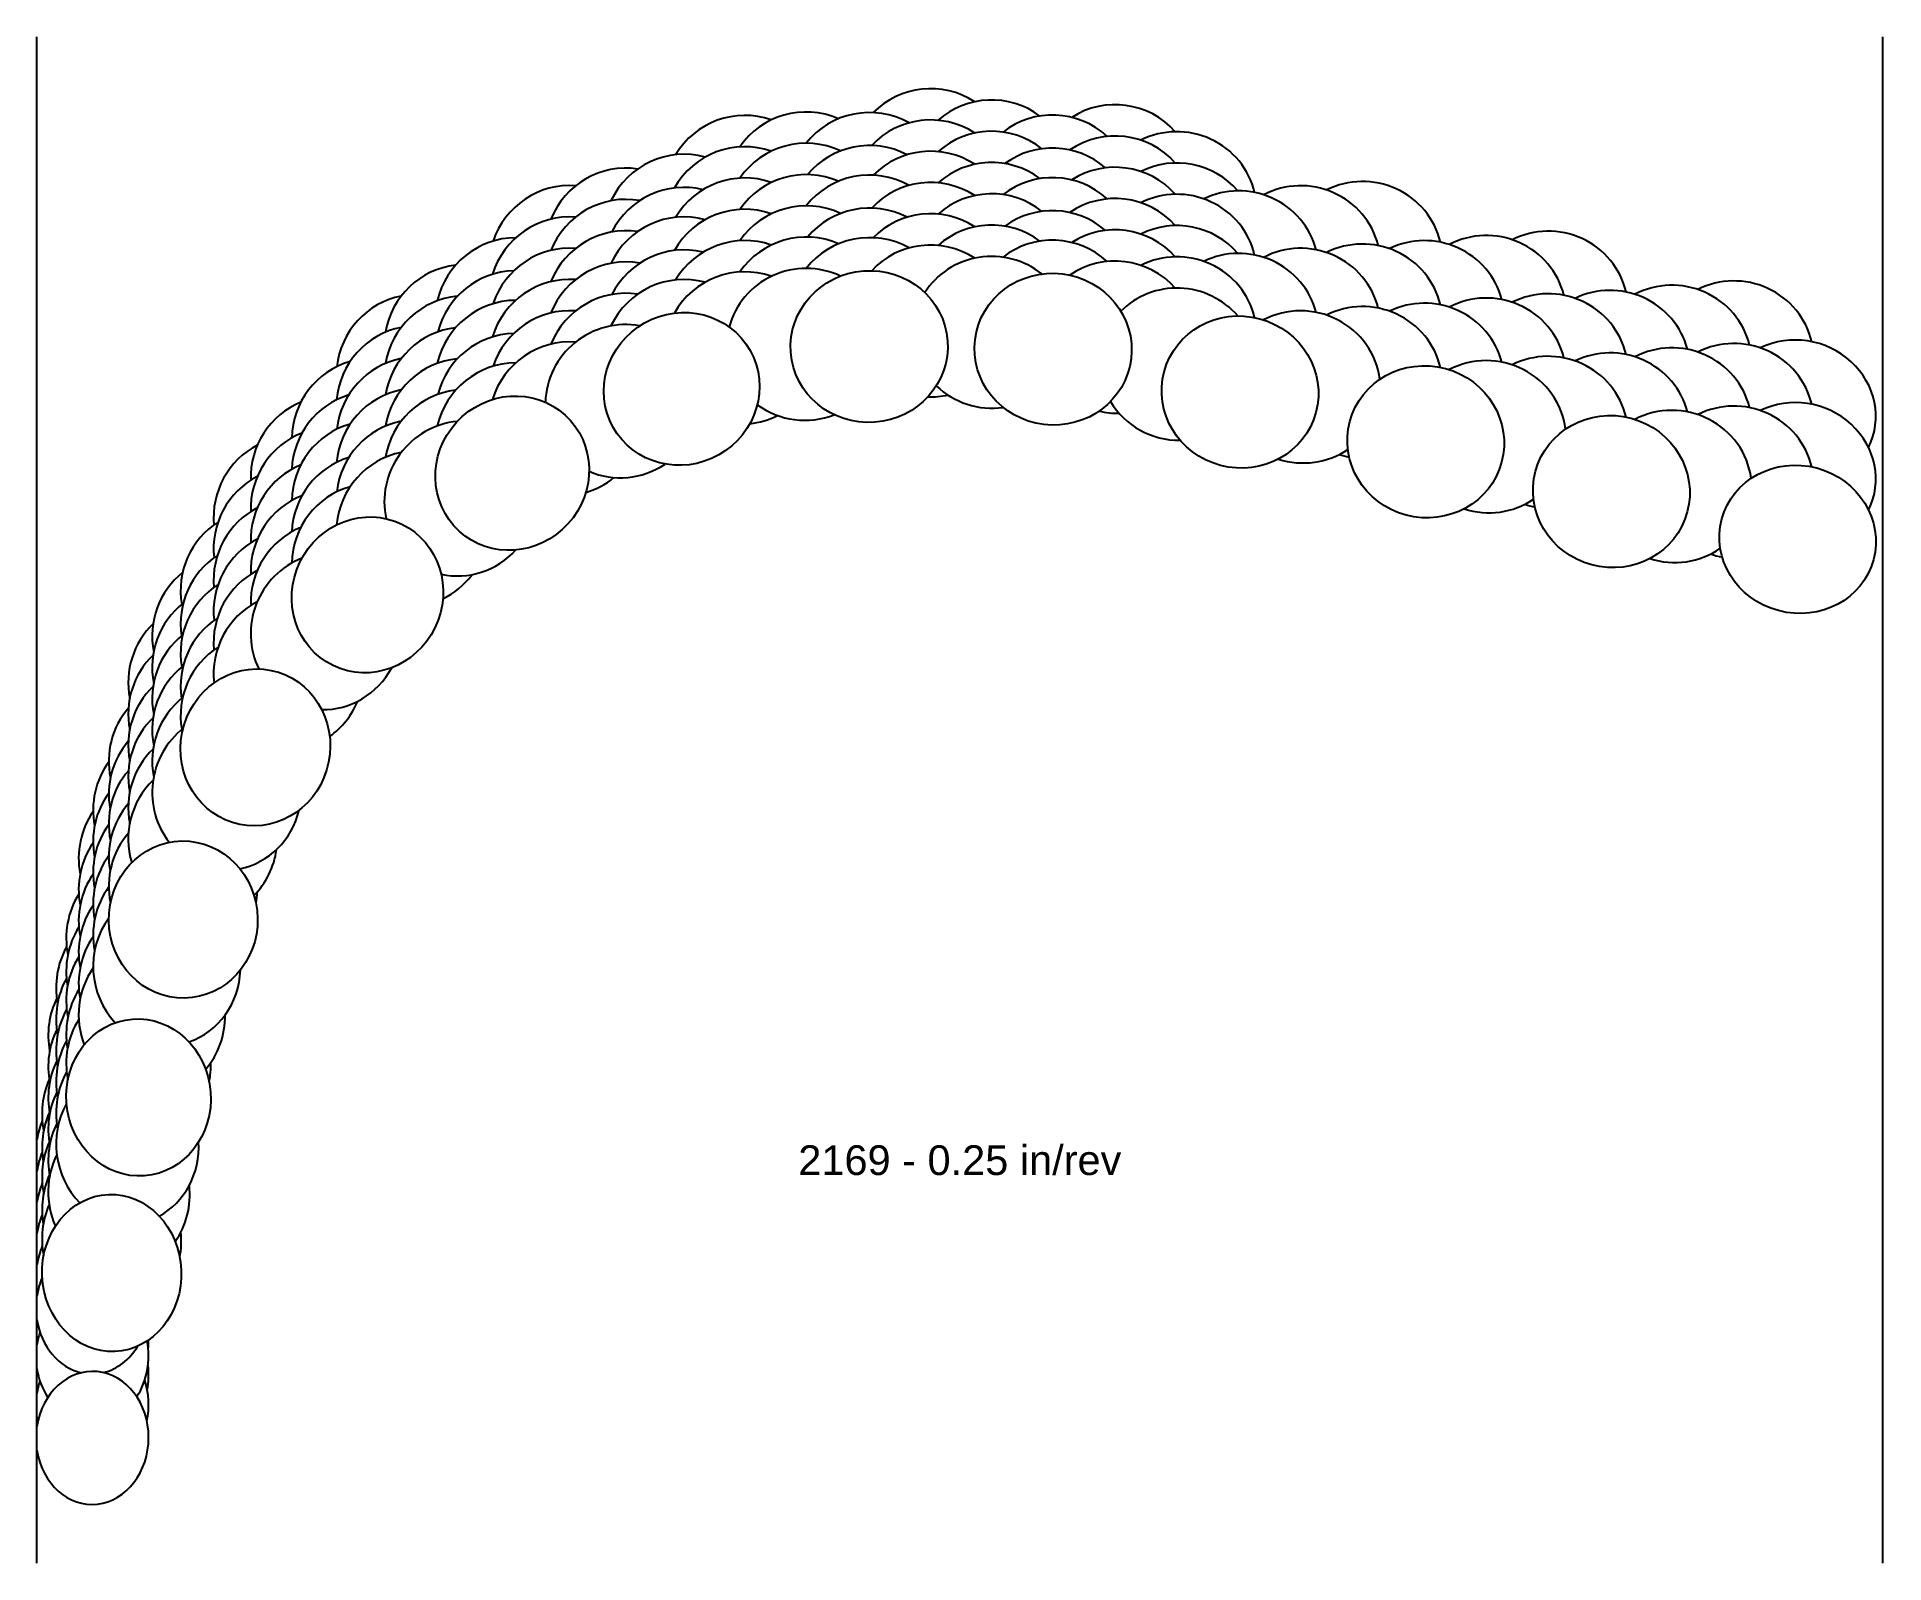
# Model space of a CAD drawing. Header units: inches. Extents: x -7.38 to 0.01, y -4.94 to 1.16.
import ezdxf
from ezdxf.enums import TextEntityAlignment as Align

# ---------------------------------------------------------------- set-up
doc = ezdxf.new("R2010")
doc.units = ezdxf.units.IN
doc.header["$MEASUREMENT"] = 0
for name, color, linetype, true_color in [('Blade_1', 30, 'Continuous', 0xff7f00), ('Blade_2', 7, 'Continuous', 0xcccc00), ('Blade_3', 7, 'Continuous', 0x00cc00), ('Blade_4', 7, 'Continuous', 0x00cccc), ('Blade_5', 7, 'Continuous', 0x0066cc), ('Blade_6', 190, 'Continuous', 0x7f00ff)]:
    doc.layers.add(name, color=color, linetype=linetype, true_color=true_color)
doc.layers.add('Gage_Line', color=7, linetype='Continuous')
doc.styles.get("Standard").update_dxf_attribs({"font": 'arial.ttf'})

msp = doc.modelspace()

# ---------------------------------------------------------------- linework, layer by layer
at = {"layer": 'Blade_1'}
for centre, major_axis, ratio, start_param, end_param in [((-4.0497, 0.4211), (0.3132, 0.023), 0.965926, 7.28091, 8.683096), ((-3.3149, 0.4108), (0.3117, -0.0383), 0.965926, 7.243307, 8.631613), ((-4.799, 0.2521), (0.2736, 0.154), 0.963556, 7.078114, 8.466126), ((-2.5679, 0.2394), (0.3033, -0.0813), 0.965926, 6.781117, 8.588277), ((-4.0497, 0.1711), (0.3132, 0.023), 0.965926, 7.28091, 8.683096), ((-3.3149, 0.1608), (0.3117, -0.0383), 0.965926, 7.243307, 8.631613), ((-4.799, 0.0021), (0.2736, 0.154), 0.963556, 7.078114, 8.466126), ((-2.5679, -0.0106), (0.3033, -0.0813), 0.965926, 6.781117, 8.588277), ((-1.826, 0.0406), (0.3033, -0.0813), 0.965926, 6.781117, 8.588277), ((-5.476, -0.0845), (0.2115, 0.232), 0.959783, 7.022703, 8.362476), ((-1.0841, -0.1582), (0.3033, -0.0813), 0.965926, 6.781117, 8.587849), ((-1.826, -0.2094), (0.3033, -0.0813), 0.965926, 6.781117, 8.588277), ((-5.476, -0.3345), (0.2115, 0.232), 0.959783, 7.022703, 8.362476), ((-0.3401, -0.349), (0.3033, -0.0813), 0.939693, 6.094226, 8.597829), ((-1.0841, -0.4082), (0.3033, -0.0813), 0.965926, 6.781117, 8.587849), ((-6.0545, -0.5711), (0.1372, 0.2825), 0.955152, 7.00302, 8.280424), ((-0.3401, -0.599), (0.3033, -0.0813), 0.939693, 6.094226, 8.597829), ((-6.0545, -0.8211), (0.1372, 0.2825), 0.955152, 7.00302, 8.280424), ((-6.502, -1.1804), (0.0626, 0.3077), 0.950677, 0.744661, 1.937471), ((-6.502, -1.4304), (0.0626, 0.3077), 0.950677, 7.027846, 8.220656), ((-6.7906, -1.8684), (-0.0051, 0.314), 0.947376, 7.095034, 8.025851), ((-6.7906, -2.1184), (-0.0051, 0.314), 0.947376, 0.811848, 1.742666), ((-6.9691, -2.5791), (-0.0243, 0.3131), 0.9195, 7.169094, 7.959005), ((-6.9691, -2.8291), (-0.0243, 0.3131), 0.9195, 7.169094, 7.959005), ((-7.0764, -3.2807), (-0.0125, 0.3138), 0.885532, 7.345351, 7.998333), ((-7.0764, -3.5307), (-0.0125, 0.3138), 0.885532, 7.345351, 7.998333), ((-7.1537, -4.4396), (0.0044, 0.266), 0.845253, 1.769041, 7.695284), ((-7.1537, -4.1896), (0.0044, 0.266), 0.845253, 4.508378, 4.875744), ((-7.1537, -4.1896), (0.0044, 0.266), 0.845253, 1.769041, 1.814354)]:
    msp.add_ellipse(centre, major_axis=major_axis, ratio=ratio, start_param=start_param, end_param=end_param, dxfattribs=at)
for centre, major_axis, ratio in [((-4.0497, -0.0789), (0.3132, 0.023), 0.965926), ((-3.3149, -0.0892), (0.3117, -0.0383), 0.965926), ((-4.799, -0.2479), (0.2736, 0.154), 0.963556), ((-2.5679, -0.2606), (0.3033, -0.0813), 0.965926), ((-1.826, -0.4594), (0.3033, -0.0813), 0.965926), ((-5.476, -0.5845), (0.2115, 0.232), 0.959783), ((-1.0841, -0.6582), (0.3033, -0.0813), 0.965926), ((-0.3401, -0.849), (0.3033, -0.0813), 0.939693), ((-6.0545, -1.0711), (0.1372, 0.2825), 0.955152), ((-6.502, -1.6804), (0.0626, 0.3077), 0.950677), ((-6.7906, -2.3684), (-0.0051, 0.314), 0.947376), ((-6.9691, -3.0791), (-0.0243, 0.3131), 0.9195), ((-7.0764, -3.7807), (-0.0125, 0.3138), 0.885532)]:
    msp.add_ellipse(centre, major_axis=major_axis, ratio=ratio, dxfattribs=at)
at = {"layer": 'Blade_2'}
for centre, major_axis, ratio, start_param, end_param in [((-4.3037, 0.43), (0.3113, 0.041), 0.965926, 7.266468, 8.71767), ((-3.5593, 0.4782), (0.3134, -0.0192), 0.965926, 7.223737, 8.666658), ((-2.8152, 0.3507), (0.3033, -0.0813), 0.965926, 7.240164, 8.602728), ((-5.0333, 0.2031), (0.255, 0.1832), 0.96245, 7.031045, 8.442054), ((-4.3037, 0.18), (0.3113, 0.041), 0.965926, 7.266468, 8.71767), ((-3.5593, 0.2282), (0.3134, -0.0192), 0.965926, 7.223737, 8.666658), ((-2.8152, 0.1007), (0.3033, -0.0813), 0.965926, 7.240164, 8.602728), ((-5.0333, -0.0469), (0.255, 0.1832), 0.96245, 7.031045, 8.442054), ((-4.3037, -0.07), (0.3113, 0.041), 0.965926, 7.266468, 9.058548), ((-3.5593, -0.0218), (0.3134, -0.0192), 0.965926, 7.223737, 8.938393), ((-2.8152, -0.1493), (0.3033, -0.0813), 0.965926, 7.240164, 8.926754), ((-5.6815, -0.1861), (0.1874, 0.2519), 0.958287, 6.988809, 8.344569), ((-5.0333, -0.2969), (0.255, 0.1832), 0.96245, 7.031045, 8.797586), ((-5.6815, -0.4361), (0.1874, 0.2519), 0.958287, 6.988809, 8.344569), ((-3.5593, -0.0218), (0.3134, -0.0192), 0.965926, 3.985309, 4.916033), ((-4.3037, -0.07), (0.3113, 0.041), 0.965926, 3.923794, 4.960082), ((-2.8152, -0.1493), (0.3033, -0.0813), 0.965926, 3.924324, 4.992567), ((-6.2196, -0.717), (0.1118, 0.2934), 0.953592, 6.989758, 8.270252), ((-5.6815, -0.6861), (0.1874, 0.2519), 0.958287, 6.988809, 8.737611), ((-5.0333, -0.2969), (0.255, 0.1832), 0.96245, 3.654866, 4.680124), ((-6.2196, -0.967), (0.1118, 0.2934), 0.953592, 6.989758, 8.270252), ((-6.2196, -1.217), (0.1118, 0.2934), 0.953592, 6.989758, 8.704098), ((-5.6815, -0.6861), (0.1874, 0.2519), 0.958287, 3.541694, 4.605248), ((-6.6161, -1.3567), (0.0388, 0.3116), 0.949411, 7.039228, 8.185049), ((-6.6161, -1.6067), (0.0388, 0.3116), 0.949411, 7.039228, 8.185049), ((-6.2196, -1.217), (0.1118, 0.2934), 0.953592, 3.463261, 4.576754), ((-6.6161, -1.8567), (0.0388, 0.3116), 0.949411, 7.039228, 8.675697), ((-6.8562, -2.057), (-0.0077, 0.3139), 0.937151, 0.881202, 1.745267), ((-6.6161, -1.8567), (0.0388, 0.3116), 0.949411, 3.446551, 4.591245), ((-6.8562, -2.307), (-0.0077, 0.3139), 0.937151, 0.881202, 1.745267), ((-6.8562, -2.557), (-0.0077, 0.3139), 0.937151, 0.881202, 2.340472), ((-6.8562, -2.557), (-0.0077, 0.3139), 0.937151, 3.420621, 4.648315), ((-7.0134, -2.77), (-0.0257, 0.3129), 0.906716, 7.217308, 7.964248), ((-7.0134, -3.02), (-0.0257, 0.3129), 0.906716, 7.217308, 7.964248), ((-7.0134, -3.27), (-0.0257, 0.3129), 0.906716, 7.217308, 8.602988), ((-7.1537, -3.418), (0.0044, 0.266), 0.845253, 7.401289, 7.695284), ((-7.0134, -3.27), (-0.0257, 0.3129), 0.906716, 3.512227, 4.679722), ((-7.1537, -3.418), (0.0044, 0.266), 0.845253, 8.052226, 8.110925), ((-7.1537, -3.668), (0.0044, 0.266), 0.845253, 7.401289, 7.695284), ((-7.1537, -3.668), (0.0044, 0.266), 0.845253, 8.052226, 8.110925), ((-7.1537, -3.918), (0.0044, 0.266), 0.845253, 7.401289, 7.695284), ((-7.1537, -3.918), (0.0044, 0.266), 0.845253, 8.052226, 9.247161), ((-7.1537, -3.918), (0.0044, 0.266), 0.845253, 3.358757, 4.10637)]:
    msp.add_ellipse(centre, major_axis=major_axis, ratio=ratio, start_param=start_param, end_param=end_param, dxfattribs=at)
at = {"layer": 'Blade_3'}
for centre, major_axis, ratio, start_param, end_param in [((-3.8047, 0.5234), (0.314, 0.0055), 0.965926, 7.240193, 8.682539), ((-4.554, 0.4153), (0.2894, 0.1218), 0.964486, 7.09714, 8.536348), ((-3.0625, 0.4587), (0.3033, -0.0813), 0.965926, 7.254416, 8.741168), ((-3.8047, 0.2734), (0.314, 0.0055), 0.965926, 7.240193, 8.682539), ((-3.0625, 0.2087), (0.3033, -0.0813), 0.965926, 7.254416, 8.741168), ((-2.3206, 0.2599), (0.3033, -0.0813), 0.965926, 6.768807, 8.617659), ((-5.2595, 0.1323), (0.234, 0.2094), 0.961182, 7.02424, 8.419223), ((-4.554, 0.1653), (0.2894, 0.1218), 0.964486, 7.09714, 8.536348), ((-1.5787, 0.0611), (0.3033, -0.0813), 0.965926, 6.76916, 8.617659), ((-3.8047, 0.0234), (0.314, 0.0055), 0.965926, 7.240193, 8.682539), ((-3.0625, -0.0413), (0.3033, -0.0813), 0.965926, 7.254416, 8.741168), ((-2.3206, 0.0099), (0.3033, -0.0813), 0.965926, 6.768807, 8.617659), ((-4.554, -0.0847), (0.2894, 0.1218), 0.964486, 7.09714, 8.536348), ((-5.2595, -0.1177), (0.234, 0.2094), 0.961182, 7.02424, 8.419223), ((-0.8368, -0.1377), (0.3033, -0.0813), 0.965926, 6.76916, 8.617659), ((-2.3206, -0.2401), (0.3033, -0.0813), 0.965926, 6.653295, 8.617659), ((-1.5787, -0.1889), (0.3033, -0.0813), 0.965926, 6.76916, 8.617659), ((-5.8747, -0.307), (0.1625, 0.2687), 0.95673, 6.994767, 8.328495), ((-5.2595, -0.3677), (0.234, 0.2094), 0.961182, 7.02424, 8.419223), ((-0.8368, -0.3877), (0.3033, -0.0813), 0.965926, 6.76916, 8.617659), ((-1.5787, -0.4389), (0.3033, -0.0813), 0.965926, 6.653295, 8.617659), ((-5.8747, -0.557), (0.1625, 0.2687), 0.95673, 6.994767, 8.328495), ((-3.8047, 0.0234), (0.314, 0.0055), 0.965926, 4.661247, 4.918686), ((-4.554, -0.0847), (0.2894, 0.1218), 0.964486, 4.41429, 4.784479), ((-3.0625, -0.0413), (0.3033, -0.0813), 0.965926, 4.744587, 5.00187), ((-0.8368, -0.6377), (0.3033, -0.0813), 0.965926, 6.660718, 8.617659), ((-5.8747, -0.807), (0.1625, 0.2687), 0.95673, 6.994767, 8.328495), ((-2.3206, -0.2401), (0.3033, -0.0813), 0.965926, 4.660103, 5.591183), ((-6.3691, -0.8789), (0.0872, 0.3016), 0.952087, 7.008968, 8.263008), ((-5.2595, -0.3677), (0.234, 0.2094), 0.961182, 4.255612, 4.665463), ((-1.5787, -0.4389), (0.3033, -0.0813), 0.965926, 4.660103, 5.591183), ((-6.3691, -1.1289), (0.0872, 0.3016), 0.952087, 7.008968, 8.263008), ((-0.8368, -0.6377), (0.3033, -0.0813), 0.965926, 4.660103, 5.607194), ((-5.8747, -0.807), (0.1625, 0.2687), 0.95673, 4.117262, 4.606578), ((-6.3691, -1.3789), (0.0872, 0.3016), 0.952087, 7.008968, 8.263008), ((-6.7125, -1.5449), (0.0164, 0.3136), 0.948302, 7.06697, 8.109429), ((-6.3691, -1.3789), (0.0872, 0.3016), 0.952087, 4.014804, 4.595639), ((-6.7125, -1.7949), (0.0164, 0.3136), 0.948302, 7.06697, 8.109429), ((-6.7125, -2.0449), (0.0164, 0.3136), 0.948302, 7.06697, 8.215703), ((-6.9158, -2.2515), (-0.0194, 0.3134), 0.931282, 0.864663, 1.704779), ((-6.7125, -2.0449), (0.0164, 0.3136), 0.948302, 3.954668, 4.622501), ((-6.9158, -2.5015), (-0.0194, 0.3134), 0.931282, 0.864663, 1.704779), ((-6.9158, -2.7515), (-0.0194, 0.3134), 0.931282, 0.864663, 1.896435), ((-6.9158, -2.7515), (-0.0194, 0.3134), 0.931282, 3.900739, 4.660454), ((-7.047, -2.9609), (-0.0215, 0.3133), 0.899771, 7.282415, 7.978211), ((-7.047, -3.2109), (-0.0215, 0.3133), 0.899771, 7.282415, 7.978211), ((-7.047, -3.4609), (-0.0215, 0.3133), 0.899771, 7.282415, 8.229097), ((-7.047, -3.4609), (-0.0215, 0.3133), 0.899771, 3.982887, 4.748841), ((-7.1537, -4.1135), (0.0044, 0.266), 0.845253, 1.214205, 1.412099), ((-7.1537, -4.1135), (0.0044, 0.266), 0.845253, 4.07226, 4.958701), ((-7.1537, -4.1135), (0.0044, 0.266), 0.845253, 1.769041, 2.250472)]:
    msp.add_ellipse(centre, major_axis=major_axis, ratio=ratio, start_param=start_param, end_param=end_param, dxfattribs=at)
at = {"layer": 'Blade_4'}
for centre, major_axis, ratio, start_param, end_param in [((-4.0497, 0.553), (0.3132, 0.023), 0.965926, 7.250402, 8.711707), ((-3.3149, 0.5427), (0.3117, -0.0383), 0.965926, 7.213405, 8.662409), ((-4.799, 0.3841), (0.2736, 0.154), 0.963556, 7.050626, 8.493429), ((-4.0497, 0.303), (0.3132, 0.023), 0.965926, 7.250402, 8.711707), ((-3.3149, 0.2927), (0.3117, -0.0383), 0.965926, 7.213405, 8.662409), ((-4.799, 0.1341), (0.2736, 0.154), 0.963556, 7.050626, 8.493429), ((-4.0497, 0.053), (0.3132, 0.023), 0.965926, 7.250402, 8.711707), ((-3.3149, 0.0427), (0.3117, -0.0383), 0.965926, 7.213405, 8.662409), ((-5.476, 0.0475), (0.2115, 0.232), 0.959783, 6.998299, 8.387648), ((-4.799, -0.1159), (0.2736, 0.154), 0.963556, 7.050626, 8.493429), ((-5.476, -0.2025), (0.2115, 0.232), 0.959783, 6.998299, 8.387648), ((-6.0545, -0.4392), (0.1372, 0.2825), 0.955152, 6.984229, 8.303133), ((-5.476, -0.4525), (0.2115, 0.232), 0.959783, 6.998299, 8.387648), ((-6.0545, -0.6892), (0.1372, 0.2825), 0.955152, 6.984229, 8.303133), ((-6.0545, -0.9392), (0.1372, 0.2825), 0.955152, 6.984229, 8.303133), ((-6.502, -1.0484), (0.0626, 0.3077), 0.950677, 7.016593, 8.240629), ((-6.502, -1.2984), (0.0626, 0.3077), 0.950677, 7.016593, 8.240629), ((-6.502, -1.5484), (0.0626, 0.3077), 0.950677, 7.016593, 8.240629), ((-6.7906, -1.7365), (-0.0051, 0.314), 0.947376, 0.80967, 1.765235), ((-6.7906, -1.9865), (-0.0051, 0.314), 0.947376, 0.80967, 1.765235), ((-6.7906, -2.2365), (-0.0051, 0.314), 0.947376, 0.80967, 1.765235), ((-6.9691, -2.4471), (-0.0243, 0.3131), 0.9195, 7.171439, 7.981586), ((-6.7906, -2.2365), (-0.0051, 0.314), 0.947376, 4.483461, 4.632809), ((-6.9691, -2.6971), (-0.0243, 0.3131), 0.9195, 7.171439, 7.981586), ((-6.9691, -2.9471), (-0.0243, 0.3131), 0.9195, 7.171439, 7.981586), ((-6.9691, -2.9471), (-0.0243, 0.3131), 0.9195, 4.416399, 4.66359), ((-7.0764, -3.1487), (-0.0125, 0.3138), 0.885532, 7.351673, 8.020906), ((-7.0764, -3.3987), (-0.0125, 0.3138), 0.885532, 7.351673, 8.020906), ((-7.0764, -3.6487), (-0.0125, 0.3138), 0.885532, 7.351673, 8.020906), ((-7.0764, -3.6487), (-0.0125, 0.3138), 0.885532, 4.455861, 4.77715), ((-7.1537, -4.0577), (0.0044, 0.266), 0.845253, 4.627028, 4.761118), ((-7.1537, -4.3077), (0.0044, 0.266), 0.845253, 1.216926, 1.412099), ((-7.1537, -4.3077), (0.0044, 0.266), 0.845253, 4.481517, 5.105806), ((-7.1537, -4.3077), (0.0044, 0.266), 0.845253, 1.769041, 1.841216)]:
    msp.add_ellipse(centre, major_axis=major_axis, ratio=ratio, start_param=start_param, end_param=end_param, dxfattribs=at)
at = {"layer": 'Blade_5'}
for centre, major_axis, ratio, start_param, end_param in [((-4.3037, 0.555), (0.3113, 0.041), 0.965926, 7.29523, 8.71767), ((-3.5593, 0.6032), (0.3134, -0.0192), 0.965926, 7.254546, 8.666658), ((-2.8152, 0.4757), (0.3033, -0.0813), 0.965926, 6.756906, 8.602728), ((-3.5593, 0.3532), (0.3134, -0.0192), 0.965926, 7.254546, 8.666658), ((-5.0333, 0.3281), (0.255, 0.1832), 0.96245, 7.058067, 8.442054), ((-4.3037, 0.305), (0.3113, 0.041), 0.965926, 7.29523, 8.71767), ((-2.0733, 0.2769), (0.3033, -0.0813), 0.965926, 6.756906, 8.602728), ((-2.8152, 0.2257), (0.3033, -0.0813), 0.965926, 6.756906, 8.602728), ((-5.0333, 0.0781), (0.255, 0.1832), 0.96245, 7.058067, 8.442054), ((-4.3037, 0.055), (0.3113, 0.041), 0.965926, 7.29523, 8.71767), ((-3.5593, 0.1032), (0.3134, -0.0192), 0.965926, 7.254546, 8.666658), ((-1.3314, 0.0782), (0.3033, -0.0813), 0.965926, 6.756554, 8.603157), ((-2.0733, 0.0269), (0.3033, -0.0813), 0.965926, 6.756906, 8.602728), ((-5.6815, -0.0611), (0.1874, 0.2519), 0.958287, 7.011571, 8.344569), ((-2.8152, -0.0243), (0.3033, -0.0813), 0.965926, 6.756906, 8.602728), ((-5.0333, -0.1719), (0.255, 0.1832), 0.96245, 7.058067, 8.442054), ((-0.5895, -0.1206), (0.3033, -0.0813), 0.965926, 6.756758, 8.603157), ((-2.0733, -0.2231), (0.3033, -0.0813), 0.965926, 6.756906, 8.602728), ((-1.3314, -0.1718), (0.3033, -0.0813), 0.965926, 6.756554, 8.603157), ((-5.6815, -0.3111), (0.1874, 0.2519), 0.958287, 7.011571, 8.344569), ((-0.5895, -0.3706), (0.3033, -0.0813), 0.965926, 6.756758, 8.603157), ((-1.3314, -0.4218), (0.3033, -0.0813), 0.965926, 6.756554, 8.603157), ((-5.6815, -0.5611), (0.1874, 0.2519), 0.958287, 7.011571, 8.344569), ((-6.2196, -0.592), (0.1118, 0.2934), 0.953592, 7.006235, 8.270251), ((-0.5895, -0.6206), (0.3033, -0.0813), 0.965926, 6.756758, 8.603157), ((-2.0733, -0.2231), (0.3033, -0.0813), 0.965926, 4.646356, 4.778111), ((-6.2196, -0.842), (0.1118, 0.2934), 0.953592, 7.006235, 8.270251), ((-1.3314, -0.4218), (0.3033, -0.0813), 0.965926, 4.646753, 4.778033), ((-6.2196, -1.092), (0.1118, 0.2934), 0.953592, 7.006235, 8.270251), ((-0.5895, -0.6206), (0.3033, -0.0813), 0.965926, 4.646753, 4.799109), ((-6.6161, -1.2317), (0.0388, 0.3116), 0.949411, 7.047913, 8.185049), ((-6.6161, -1.4817), (0.0388, 0.3116), 0.949411, 7.047913, 8.185049), ((-6.6161, -1.7317), (0.0388, 0.3116), 0.949411, 7.047913, 8.185049), ((-6.8562, -1.932), (-0.0077, 0.3139), 0.937151, 0.881492, 1.744939), ((-6.8562, -2.182), (-0.0077, 0.3139), 0.937151, 0.881492, 1.744939), ((-6.8562, -2.432), (-0.0077, 0.3139), 0.937151, 0.881492, 1.744939), ((-7.0134, -2.645), (-0.0257, 0.3129), 0.90672, 7.213841, 7.963967), ((-7.0134, -2.895), (-0.0257, 0.3129), 0.90672, 7.213841, 7.963967), ((-7.0134, -3.145), (-0.0257, 0.3129), 0.90672, 7.213841, 7.963967), ((-7.1537, -3.2929), (0.0044, 0.266), 0.845253, 7.397385, 7.695284), ((-7.1537, -3.2929), (0.0044, 0.266), 0.845253, 8.052226, 8.110972), ((-7.1537, -3.5429), (0.0044, 0.266), 0.845253, 7.397385, 7.695284), ((-7.1537, -3.5429), (0.0044, 0.266), 0.845253, 8.052226, 8.110972), ((-7.1537, -3.7929), (0.0044, 0.266), 0.845253, 7.397385, 7.695284), ((-7.1537, -3.7929), (0.0044, 0.266), 0.845253, 8.052226, 8.110972)]:
    msp.add_ellipse(centre, major_axis=major_axis, ratio=ratio, start_param=start_param, end_param=end_param, dxfattribs=at)
at = {"layer": 'Blade_6'}
for centre, major_axis, ratio, start_param, end_param in [((-3.8047, 0.6484), (0.314, 0.0055), 0.965926, 7.240193, 8.652572), ((-3.0625, 0.5837), (0.3033, -0.0813), 0.965926, 7.254416, 8.711124), ((-4.554, 0.5403), (0.2894, 0.1218), 0.964486, 7.097141, 8.508663), ((-3.8047, 0.3984), (0.314, 0.0055), 0.965926, 7.240193, 8.652572), ((-3.0625, 0.3337), (0.3033, -0.0813), 0.965926, 7.254416, 8.711124), ((-4.554, 0.2903), (0.2894, 0.1218), 0.964486, 7.097141, 8.508663), ((-5.2595, 0.2573), (0.234, 0.2094), 0.961182, 7.02424, 8.393301), ((-3.8047, 0.1484), (0.314, 0.0055), 0.965926, 7.240193, 8.652572), ((-4.554, 0.0403), (0.2894, 0.1218), 0.964486, 7.097141, 8.508663), ((-3.0625, 0.0837), (0.3033, -0.0813), 0.965926, 7.254416, 8.711124), ((-5.2595, 0.0073), (0.234, 0.2094), 0.961182, 7.02424, 8.393301), ((-5.8747, -0.182), (0.1625, 0.2687), 0.95673, 6.994767, 8.30493), ((-5.2595, -0.2427), (0.234, 0.2094), 0.961182, 7.02424, 8.393301), ((-5.8747, -0.432), (0.1625, 0.2687), 0.95673, 6.994767, 8.30493), ((-5.8747, -0.682), (0.1625, 0.2687), 0.95673, 6.994767, 8.30493), ((-6.3691, -0.7539), (0.0872, 0.3016), 0.952087, 7.008968, 8.242095), ((-6.3691, -1.0039), (0.0872, 0.3016), 0.952087, 7.008968, 8.242095), ((-6.3691, -1.2539), (0.0872, 0.3016), 0.952087, 7.008968, 8.242095), ((-6.7125, -1.4199), (0.0164, 0.3136), 0.948302, 7.06697, 8.109429), ((-6.7125, -1.6699), (0.0164, 0.3136), 0.948302, 7.06697, 8.109429), ((-6.7125, -1.9199), (0.0164, 0.3136), 0.948302, 7.06697, 8.109429), ((-6.9158, -2.1265), (-0.0194, 0.3134), 0.931282, 0.86443, 1.705108), ((-6.9158, -2.3765), (-0.0194, 0.3134), 0.931282, 0.86443, 1.705108), ((-6.9158, -2.6265), (-0.0194, 0.3134), 0.931282, 0.86443, 1.705108), ((-7.047, -2.8359), (-0.0215, 0.3133), 0.899771, 7.282156, 7.978553), ((-7.047, -3.0859), (-0.0215, 0.3133), 0.899771, 7.282156, 7.978553), ((-7.047, -3.3359), (-0.0215, 0.3133), 0.899771, 7.282156, 7.978553), ((-7.1537, -3.9885), (0.0044, 0.266), 0.845253, 1.769041, 1.827739)]:
    msp.add_ellipse(centre, major_axis=major_axis, ratio=ratio, start_param=start_param, end_param=end_param, dxfattribs=at)
at = {"layer": 'Gage_Line'}
for p, q in [((-7.375, -4.9396), (-7.375, 1.1584)), ((0, -4.9396), (0, 1.1584))]:
    msp.add_line(p, q, dxfattribs=at)

# ---------------------------------------------------------------- texts
msp.add_text('2169 - 0.25 in/rev', height=0.11875).set_placement((-3.6875, -3.3297), align=Align.MIDDLE_CENTER)

doc.saveas('drawing.dxf')
